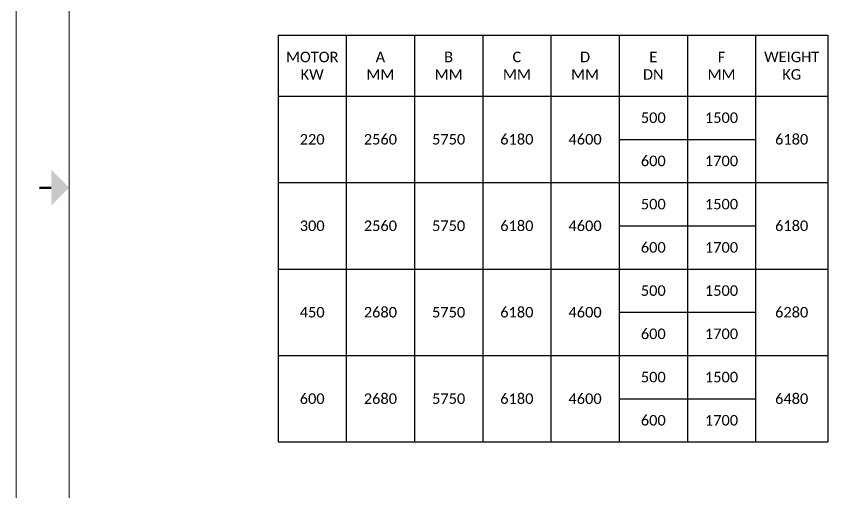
# Model space of a CAD drawing. Header units: millimetres. Extents: x -1 to 671026, y 1 to 511259.
# Drawn here: x -1 to 218059, y 173713 to 301685 of the extents above; entities that cross this region are included whole.
import ezdxf
from ezdxf.enums import TextEntityAlignment as Align

# ---------------------------------------------------------------- set-up
doc = ezdxf.new("R2010")
doc.units = ezdxf.units.MM
doc.header["$LTSCALE"] = 25.4
doc.layers.add('Title Block', color=7, linetype='Continuous', lineweight=5)
doc.styles.add('ACANSTS', font='romans.shx', dxfattribs={"height": 25.4})
doc.styles.add('Roman', font='arial.ttf')
doc.styles.get("Standard").update_dxf_attribs({"font": 'arial.ttf'})

# ---------------------------------------------------------------- blocks, each defined once
blk = doc.blocks.new('*T2')
at = {"linetype": 'ByBlock', "lineweight": -2, "transparency": 16777216}
for p, q in [((0, 0), (147701, 0)), ((0, 0), (0, -109215)), ((18330, 0), (18330, -109215)), ((36661, 0), (36661, -109215)), ((54991, 0), (54991, -109215)), ((73321, 0), (73321, -109215)), ((91652, 0), (91652, -27949)), ((109982, 0), (109982, -109215)), ((128312, 0), (128312, -109215)), ((147701, 0), (147701, -109215)), ((0, -16339), (147701, -16339)), ((91652, -27949), (128312, -27949)), ((0, -39558), (147701, -39558)), ((91652, -39558), (91652, -51168)), ((91652, -51168), (128312, -51168)), ((0, -62777), (147701, -62777)), ((91652, -62777), (91652, -74387)), ((91652, -74387), (128312, -74387)), ((0, -85996), (147701, -85996)), ((91652, -85996), (91652, -97605)), ((91652, -97605), (128312, -97605)), ((0, -109215), (147701, -109215))]:
    blk.add_line(p, q, dxfattribs=at)
at = {"color": 0, "linetype": 'ByBlock', "lineweight": -2, "transparency": 16777216}
for p, q in [((91652, -27949), (91652, -39558)), ((91652, -51168), (91652, -62777)), ((91652, -74387), (91652, -85996)), ((91652, -97605), (91652, -109215))]:
    blk.add_line(p, q, dxfattribs=at)
at = {"color": 0, "linetype": 'Continuous', "lineweight": 5, "transparency": 16777216, "char_height": 2822.22, "attachment_point": 5}
for s, insert, width in [('{\\fCalibri|b0|i0|c0;WEIGHT^JKG', (138007, -8170), 16340.67), ('{\\fCalibri|b0|i0|c0;MOTOR^JKW', (9165, -8170), 15282.33), ('{\\fCalibri|b0|i0|c0;A^JMM', (27496, -8170), 15282.33), ('{\\fCalibri|b0|i0|c0;B^JMM', (45826, -8170), 15282.33), ('{\\fCalibri|b0|i0|c0;C^JMM', (64156, -8170), 15282.33), ('{\\fCalibri|b0|i0|c0;D^JMM', (82486, -8170), 15282.33), ('{\\fCalibri|b0|i0|c0;E^JDN', (100817, -8170), 15282.33), ('{\\fCalibri|b0|i0|c0;F^JMM', (119147, -8170), 15282.33), ('{\\fCalibri|b0|i0|c0;500', (100817, -22144), 15282.33), ('{\\fCalibri|b0|i0|c0;1500', (119147, -22144), 15282.33), ('{\\fCalibri|b0|i0|c0;220', (9165, -27949), 15282.33), ('{\\fCalibri|b0|i0|c0;2560', (27496, -27949), 15282.33), ('{\\fCalibri|b0|i0|c0;5750', (45826, -27949), 15282.33), ('{\\fCalibri|b0|i0|c0;6180', (64156, -27949), 15282.33), ('{\\fCalibri|b0|i0|c0;4600', (82486, -27949), 15282.33), ('{\\fCalibri|b0|i0|c0;6180', (138007, -27949), 16340.67), ('{\\fCalibri|b0|i0|c0;600', (100817, -33753), 15282.33), ('{\\fCalibri|b0|i0|c0;1700', (119147, -33753), 15282.33), ('{\\fCalibri|b0|i0|c0;500', (100817, -45363), 15282.33), ('{\\fCalibri|b0|i0|c0;1500', (119147, -45363), 15282.33), ('{\\fCalibri|b0|i0|c0;300', (9165, -51168), 15282.33), ('{\\fCalibri|b0|i0|c0;2560', (27496, -51168), 15282.33), ('{\\fCalibri|b0|i0|c0;5750', (45826, -51168), 15282.33), ('{\\fCalibri|b0|i0|c0;6180', (64156, -51168), 15282.33), ('{\\fCalibri|b0|i0|c0;4600', (82486, -51168), 15282.33), ('{\\fCalibri|b0|i0|c0;6180', (138007, -51168), 16340.67), ('{\\fCalibri|b0|i0|c0;600', (100817, -56972), 15282.33), ('{\\fCalibri|b0|i0|c0;1700', (119147, -56972), 15282.33), ('{\\fCalibri|b0|i0|c0;500', (100817, -68582), 15282.33), ('{\\fCalibri|b0|i0|c0;1500', (119147, -68582), 15282.33), ('{\\fCalibri|b0|i0|c0;450', (9165, -74387), 15282.33), ('{\\fCalibri|b0|i0|c0;2680', (27496, -74387), 15282.33), ('{\\fCalibri|b0|i0|c0;5750', (45826, -74387), 15282.33), ('{\\fCalibri|b0|i0|c0;6180', (64156, -74387), 15282.33), ('{\\fCalibri|b0|i0|c0;4600', (82486, -74387), 15282.33), ('{\\fCalibri|b0|i0|c0;6280', (138007, -74387), 16340.67), ('{\\fCalibri|b0|i0|c0;600', (100817, -80191), 15282.33), ('{\\fCalibri|b0|i0|c0;1700', (119147, -80191), 15282.33), ('{\\fCalibri|b0|i0|c0;500', (100817, -91801), 15282.33), ('{\\fCalibri|b0|i0|c0;1500', (119147, -91801), 15282.33), ('{\\fCalibri|b0|i0|c0;600', (9165, -97605), 15282.33), ('{\\fCalibri|b0|i0|c0;2680', (27496, -97605), 15282.33), ('{\\fCalibri|b0|i0|c0;5750', (45826, -97605), 15282.33), ('{\\fCalibri|b0|i0|c0;6180', (64156, -97605), 15282.33), ('{\\fCalibri|b0|i0|c0;4600', (82486, -97605), 15282.33), ('{\\fCalibri|b0|i0|c0;6480', (138007, -97605), 16340.67), ('{\\fCalibri|b0|i0|c0;600', (100817, -103410), 15282.33), ('{\\fCalibri|b0|i0|c0;1700', (119147, -103410), 15282.33)]:
    blk.add_mtext(s, dxfattribs=dict(at, insert=insert, width=width))
blk = doc.blocks.new('LONE STAR BLOWER TITLE BLOCK (SIZE A)')
at = {"layer": 'Title Block', "lineweight": 15}
for p, q in [((0, 457.2), (0, 0)), ((12.7, 444.5), (12.7, 12.7))]:
    blk.add_line(p, q, dxfattribs=at)
at = {"layer": 'Title Block', "lineweight": 15, "const_width": 0.572}
blk.add_lwpolyline([(5.56, 228.6), (8.41, 228.6)], dxfattribs=at)
at = {"layer": 'Title Block', "lineweight": 15}
blk.add_solid([(8.41, 224.31), (8.41, 232.89), (12.7, 228.6)], dxfattribs=at)
at = {"layer": 'Title Block', "lineweight": 15, "style": 'ACANSTS'}
for tag, p, height in [('DRAWN_BY', (375.45, 58.16), 3.43), ('DRAWN_DATE', (402.66, 58.47), 3.43), ('DRAWING_SUBTITLE', (450.18, 50.21), 5.14), ('CHECKED_BY', (376.02, 49.37), 3.43), ('CHECK_DATE', (402.18, 49.5), 3.43), ('ENGINEER', (375.87, 40.95), 3.43), ('ENG_DATE', (401.95, 40.92), 3.43), ('DRAWING_SUBTITLE', (450.12, 39.35), 5.14), ('MANUFACTURING', (375.76, 32.38), 3.43), ('MFG_DATE', (401.98, 32.46), 3.43), ('CONTROL_DATE', (401.98, 23.88), 3.43), ('CONTROL', (375.76, 23.81), 3.43), ('CAGE_CODE', (455.36, 23.27), 3.43), ('MODEL_FILE_NAME', (230.14, 15.52), 3.43), ('APPROVED_BY', (375.47, 14.54), 3.43), ('APPROVAL_DATE', (401.77, 14.47), 3.43)]:
    blk.add_attdef(tag, p, '', height=height, dxfattribs=at)
at = {"layer": 'Title Block', "lineweight": 15, "style": 'Roman', "flags": 8}
for tag, height, p in [('DWG_NUMBER', 7.14, (484.29, 29.15)), ('SCALE', 3.43, (459.83, 17.88)), ('SHEETNUMBER', 3.43, (539.89, 17.88)), ('TOTA_SHEETS', 3.43, (556.11, 17.82))]:
    blk.add_attdef(tag, text='', height=height, dxfattribs=at).set_placement(p, align=Align.TOP_LEFT)
at = {"layer": 'Title Block', "lineweight": 15, "style": 'ACANSTS'}
blk.add_attdef('REVISION', text='', height=3.43, dxfattribs=at).set_placement((580.38, 22.69), align=Align.CENTER)

msp = doc.modelspace()

# ---------------------------------------------------------------- block references
at = {"xscale": 1118.237794126772, "yscale": 1118.237794126772, "zscale": 1118.237794126772}
msp.add_blockref('LONE STAR BLOWER TITLE BLOCK (SIZE A)', (-0.66, 0.57), dxfattribs=at)
msp.add_blockref('*T2', (70357.96, 296572.52))

doc.saveas('drawing.dxf')
